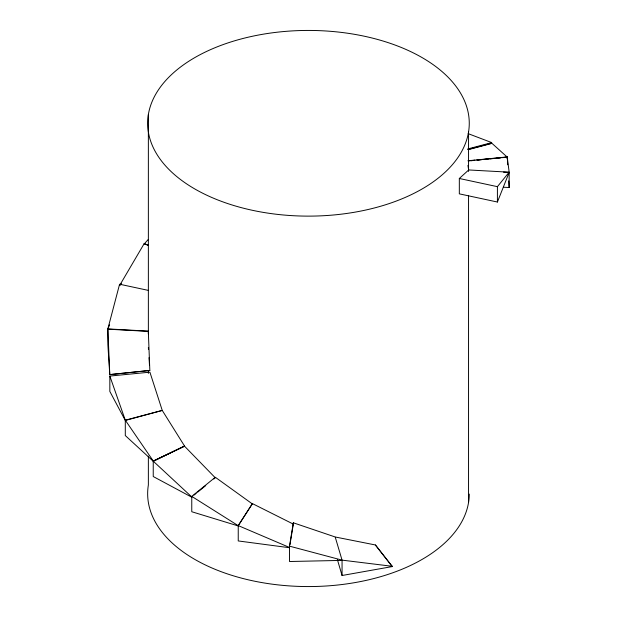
<?xml version="1.0" encoding="UTF-8"?>
<svg xmlns="http://www.w3.org/2000/svg" width="617" height="617" viewBox="0 0 617 617"><rect width="100%" height="100%" fill="white"/><g stroke="black" fill="none" stroke-linecap="round" stroke-linejoin="round"><path stroke-width="0.93" d="M342.057 560.398L289.504 561.509L289.504 546.153L293.322 522.792L335.278 537.006L375.398 544.973L392.319 566.568L342.057 575.499L337.36 559.48M289.959 544.664L293.322 524.111L252.407 503.595L238.239 525.591L238.239 540.947L289.504 547.726M109.571 324.82L107.844 329.177L148.304 331.383M503.511 187.229L509.156 187.537L509.156 172.174L468.696 169.96L459.326 178.49L459.326 193.854L497.41 202.029L509.156 172.436L503.511 172.128M119.59 285.532L144.193 243.599L148.55 245.389M252.407 503.696L238.239 525.684L191.764 496.384L215.302 477.257L252.407 503.958M497.41 202.029L497.41 186.666L509.156 172.174L507.228 156.934L468.11 160.752M120.23 285.093L121.526 283.673M144.193 243.962L148.173 239.55M193.969 495.15L196.183 493.353M197.648 492.158L205.746 485.587M213.837 479.008L215.302 477.813L184.552 446.222L153.24 461.177L191.764 496.94M191.764 497.202L153.24 476.532L153.24 461.007L184.552 446.052L162.248 410.421L149.9 372.159L109.834 376.069L109.834 391.433L125.297 420.455L162.248 410.421L125.297 420.192L125.297 435.556L153.24 461.269L184.552 446.052M467.748 148.967L491.764 142.612L468.187 133.658M467.748 149.522L491.764 143.175L507.228 157.096M468.673 149.545L490.839 143.684M468.11 160.914L474.789 160.266M476.702 160.073L506.272 157.188M470.972 160.736L474.789 160.358M477.651 160.081L481.468 159.71M483.373 159.525L488.147 159.055M490.052 158.87L493.87 158.5M496.731 158.214L500.549 157.844M502.454 157.659L506.272 157.289M109.772 374.612L149.838 370.439L148.304 331.121L107.844 328.907L107.844 344.271L109.772 374.612L149.838 370.439M392.319 566.306L342.057 560.136L289.504 546.153M459.326 178.49L497.41 186.666M148.381 290.399L119.59 284.213L107.844 328.907L109.772 374.349M238.239 525.946L191.764 511.74L191.764 496.384M144.193 243.7L148.55 245.489M238.239 525.591L289.504 547.464M392.319 566.568L375.398 544.973M153.24 461.007L125.297 420.192L109.834 376.069M467.925 165.402L468.696 170.23M507.228 157.196L507.344 159.086M507.467 160.983L507.706 164.778M508.732 180.897L509.156 187.537M148.365 347.41L148.481 349.276M149.013 357.659L149.484 365.11M507.228 156.934L507.228 159.016M468.55 132.015A160.806 92.843 0 0 1 215.302 198.959A160.806 92.843 0 0 1 241.517 38.863A160.806 92.843 0 0 1 468.55 132.015L468.55 171.464M468.55 195.52L468.55 502.454M342.057 575.499L342.057 560.136L335.278 537.268M293.322 522.792L293.322 524.712M148.365 114.546L148.365 333.92M148.365 370.485L148.365 373.37M148.365 456.117L148.365 484.985A160.806 92.843 0 0 0 300.579 586.451A160.806 92.843 0 0 0 469.267 494.078"/></g></svg>
